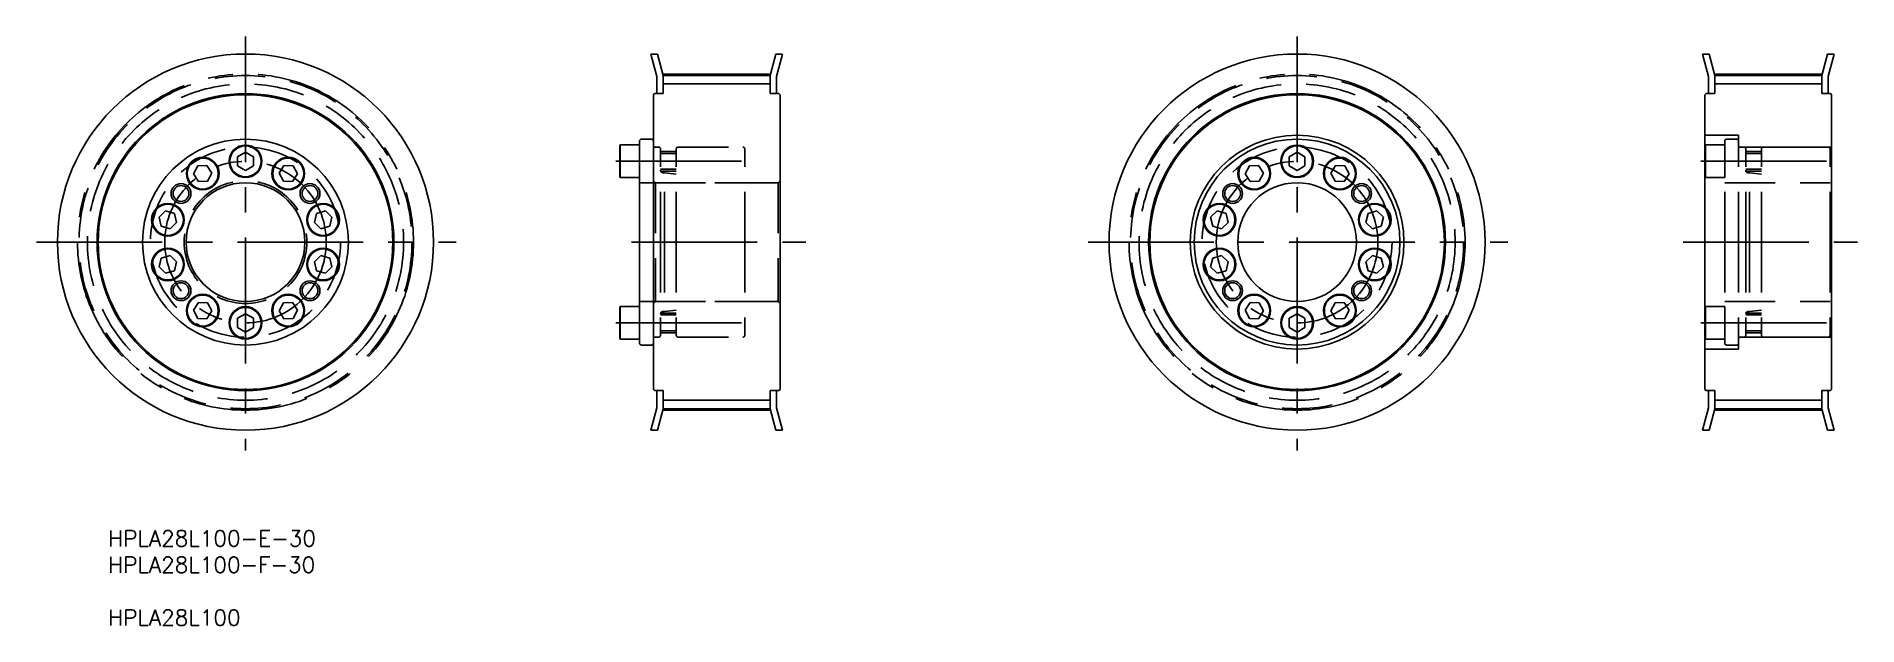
# Model space of a CAD drawing. Extents: x -3 to 457, y 5 to 154.
import ezdxf

# ---------------------------------------------------------------- set-up
doc = ezdxf.new("R2010")
doc.units = 0
doc.linetypes.add('CENTER', pattern=[50.8, 31.75, -6.35, 6.35, -6.35])
doc.linetypes.add('DASHED', pattern=[19.05, 12.7, -6.35])
doc.layers.get('0').update_dxf_attribs({"linetype": 'CONTINUOUS'})
doc.layers.add('CENTER', color=1, linetype='CENTER')
doc.styles.add('MISUMI', font='txt.shx')

# ---------------------------------------------------------------- blocks, each defined once
blk = doc.blocks.new('*U6')
at = {"color": 7, "linetype": 'CONTINUOUS', "style": 'MISUMI'}
for s, p in [('HPLA28L100-E-30', (15.05, 25.31)), ('HPLA28L100-F-30', (15.05, 18.65)), ('HPLA28L100', (15.05, 5.31))]:
    blk.add_text(s, height=4, dxfattribs=at).set_placement(p)

msp = doc.modelspace()

# ---------------------------------------------------------------- linework, layer by layer
at = {"color": 7, "linetype": 'CONTINUOUS'}
for p, q in [((152.14, 149.64), (153.8, 149.64)), ((152.14, 149.64), (153.66, 144)), ((153.8, 149.64), (155.26, 144.21)), ((182.26, 144.21), (183.71, 149.64)), ((183.71, 149.64), (185.37, 149.64)), ((183.86, 144), (185.37, 149.64)), ((417.79, 149.64), (419.45, 149.64)), ((417.79, 149.64), (419.3, 144)), ((419.45, 149.64), (420.9, 144.21)), ((447.9, 144.21), (449.36, 149.64)), ((449.36, 149.64), (451.02, 149.64)), ((449.5, 144), (451.02, 149.64)), ((153.66, 139.64), (153.66, 144)), ((155.26, 144.21), (182.26, 144.21)), ((155.26, 139.64), (155.26, 144.21)), ((182.26, 139.64), (182.26, 144.21)), ((183.86, 139.64), (183.86, 144)), ((419.3, 139.64), (419.3, 144)), ((420.9, 144.21), (447.9, 144.21)), ((420.9, 139.64), (420.9, 144.21)), ((447.9, 139.64), (447.9, 144.21)), ((449.5, 139.64), (449.5, 144)), ((153.06, 139.64), (152.76, 139.34)), ((152.76, 64.94), (152.76, 139.34)), ((153.06, 139.64), (155.26, 139.64)), ((182.26, 139.64), (184.46, 139.64)), ((184.46, 139.64), (184.76, 139.34)), ((184.76, 64.94), (184.76, 139.34)), ((418.7, 139.64), (418.4, 139.34)), ((418.4, 64.94), (418.4, 139.34)), ((418.7, 139.64), (420.9, 139.64)), ((447.9, 139.64), (450.1, 139.64)), ((450.1, 139.64), (450.4, 139.34)), ((450.4, 64.94), (450.4, 139.34)), ((49.73, 124.85), (47.73, 123.7)), ((51.73, 123.7), (49.73, 124.85)), ((144.26, 126.47), (144.37, 126.67)), ((144.26, 118.62), (144.26, 126.47)), ((144.37, 118.42), (144.37, 126.67)), ((144.37, 126.67), (149.26, 126.67)), ((149.26, 102.14), (149.26, 127.64)), ((149.26, 118.42), (149.26, 126.67)), ((149.26, 120.04), (149.26, 125.04)), ((149.76, 128.14), (152.26, 128.14)), ((152.76, 102.14), (152.76, 127.64)), ((315.37, 124.85), (313.37, 123.7)), ((317.37, 123.7), (315.37, 124.85)), ((37.69, 121.4), (36.61, 119.36)), ((40, 121.48), (37.69, 121.4)), ((41.23, 119.53), (40, 121.48)), ((47.73, 123.7), (47.73, 121.39)), ((47.73, 121.39), (49.73, 120.24)), ((49.73, 120.24), (51.73, 121.39)), ((51.73, 121.39), (51.73, 123.7)), ((58.23, 119.53), (59.45, 121.48)), ((59.45, 121.48), (61.76, 121.4)), ((61.76, 121.4), (62.85, 119.36)), ((303.34, 121.4), (302.26, 119.36)), ((305.65, 121.48), (303.34, 121.4)), ((306.87, 119.53), (305.65, 121.48)), ((313.37, 123.7), (313.37, 121.39)), ((313.37, 121.39), (315.37, 120.24)), ((315.37, 120.24), (317.37, 121.39)), ((317.37, 121.39), (317.37, 123.7)), ((323.88, 119.53), (325.1, 121.48)), ((325.1, 121.48), (327.41, 121.4)), ((327.41, 121.4), (328.49, 119.36)), ((36.61, 119.36), (37.83, 117.41)), ((37.83, 117.41), (40.14, 117.49)), ((40.14, 117.49), (41.23, 119.53)), ((59.31, 117.49), (58.23, 119.53)), ((61.62, 117.41), (59.31, 117.49)), ((62.85, 119.36), (61.62, 117.41)), ((144.26, 118.62), (144.37, 118.42)), ((144.37, 118.42), (149.26, 118.42)), ((302.26, 119.36), (303.48, 117.41)), ((303.48, 117.41), (305.79, 117.49)), ((305.79, 117.49), (306.87, 119.53)), ((324.96, 117.49), (323.88, 119.53)), ((327.27, 117.41), (324.96, 117.49)), ((328.49, 119.36), (327.27, 117.41)), ((149.26, 114.89), (149.26, 114.89)), ((29.56, 110.01), (27.9, 108.4)), ((27.9, 108.4), (28.46, 106.16)), ((28.46, 106.16), (30.68, 105.53)), ((31.78, 109.37), (29.56, 110.01)), ((30.68, 105.53), (32.34, 107.13)), ((32.34, 107.13), (31.78, 109.37)), ((67.12, 107.13), (67.68, 109.37)), ((68.78, 105.53), (67.12, 107.13)), ((67.68, 109.37), (69.9, 110.01)), ((71, 106.16), (68.78, 105.53)), ((69.9, 110.01), (71.56, 108.4)), ((71.56, 108.4), (71, 106.16)), ((149.26, 108.52), (149.26, 108.52)), ((295.21, 110.01), (293.54, 108.4)), ((293.54, 108.4), (294.1, 106.16)), ((294.1, 106.16), (296.32, 105.53)), ((297.43, 109.37), (295.21, 110.01)), ((296.32, 105.53), (297.98, 107.13)), ((297.98, 107.13), (297.43, 109.37)), ((332.76, 107.13), (333.32, 109.37)), ((334.43, 105.53), (332.76, 107.13)), ((333.32, 109.37), (335.54, 110.01)), ((336.65, 106.16), (334.43, 105.53)), ((335.54, 110.01), (337.2, 108.4)), ((337.2, 108.4), (336.65, 106.16)), ((149.26, 102.14), (149.26, 76.64)), ((152.76, 102.14), (152.76, 76.64)), ((27.9, 95.88), (28.46, 98.13)), ((28.46, 98.13), (30.68, 98.76)), ((30.68, 98.76), (32.34, 97.16)), ((32.34, 97.16), (31.78, 94.92)), ((68.78, 98.76), (67.12, 97.16)), ((67.12, 97.16), (67.68, 94.92)), ((71, 98.13), (68.78, 98.76)), ((71.56, 95.88), (71, 98.13)), ((293.54, 95.88), (294.1, 98.13)), ((294.1, 98.13), (296.32, 98.76)), ((296.32, 98.76), (297.98, 97.16)), ((297.98, 97.16), (297.43, 94.92)), ((334.43, 98.76), (332.76, 97.16)), ((332.76, 97.16), (333.32, 94.92)), ((336.65, 98.13), (334.43, 98.76)), ((337.2, 95.88), (336.65, 98.13)), ((29.56, 94.28), (27.9, 95.88)), ((31.78, 94.92), (29.56, 94.28)), ((67.68, 94.92), (69.9, 94.28)), ((69.9, 94.28), (71.56, 95.88)), ((295.21, 94.28), (293.54, 95.88)), ((297.43, 94.92), (295.21, 94.28)), ((333.32, 94.92), (335.54, 94.28)), ((335.54, 94.28), (337.2, 95.88)), ((36.61, 84.92), (37.83, 86.88)), ((37.69, 82.89), (36.61, 84.92)), ((40, 82.81), (37.69, 82.89)), ((37.83, 86.88), (40.14, 86.8)), ((41.23, 84.76), (40, 82.81)), ((40.14, 86.8), (41.23, 84.76)), ((47.73, 82.9), (49.73, 84.05)), ((47.73, 80.59), (47.73, 82.9)), ((49.73, 84.05), (51.73, 82.9)), ((51.73, 82.9), (51.73, 80.59)), ((59.31, 86.8), (58.23, 84.76)), ((58.23, 84.76), (59.45, 82.81)), ((61.62, 86.88), (59.31, 86.8)), ((59.45, 82.81), (61.76, 82.89)), ((62.85, 84.92), (61.62, 86.88)), ((61.76, 82.89), (62.85, 84.92)), ((144.26, 85.67), (144.37, 85.87)), ((144.26, 85.67), (144.26, 77.82)), ((144.37, 85.87), (144.37, 77.62)), ((144.37, 85.87), (149.26, 85.87)), ((149.26, 85.87), (149.26, 77.62)), ((149.26, 84.24), (149.26, 79.24)), ((302.26, 84.92), (303.48, 86.88)), ((303.34, 82.89), (302.26, 84.92)), ((305.65, 82.81), (303.34, 82.89)), ((303.48, 86.88), (305.79, 86.8)), ((306.87, 84.76), (305.65, 82.81)), ((305.79, 86.8), (306.87, 84.76)), ((313.37, 82.9), (315.37, 84.05)), ((313.37, 80.59), (313.37, 82.9)), ((315.37, 84.05), (317.37, 82.9)), ((317.37, 82.9), (317.37, 80.59)), ((324.96, 86.8), (323.88, 84.76)), ((323.88, 84.76), (325.1, 82.81)), ((327.27, 86.88), (324.96, 86.8)), ((325.1, 82.81), (327.41, 82.89)), ((328.49, 84.92), (327.27, 86.88)), ((327.41, 82.89), (328.49, 84.92)), ((49.73, 79.44), (47.73, 80.59)), ((51.73, 80.59), (49.73, 79.44)), ((315.37, 79.44), (313.37, 80.59)), ((317.37, 80.59), (315.37, 79.44)), ((144.26, 77.82), (144.37, 77.62)), ((144.37, 77.62), (149.26, 77.62)), ((149.76, 76.14), (152.26, 76.14)), ((153.06, 64.64), (152.76, 64.94)), ((153.06, 64.64), (155.26, 64.64)), ((153.66, 64.64), (153.66, 60.29)), ((155.26, 64.64), (155.26, 60.08)), ((182.26, 64.64), (184.46, 64.64)), ((182.26, 64.64), (182.26, 60.08)), ((183.86, 64.64), (183.86, 60.29)), ((184.46, 64.64), (184.76, 64.94)), ((418.7, 64.64), (418.4, 64.94)), ((418.7, 64.64), (420.9, 64.64)), ((419.3, 64.64), (419.3, 60.29)), ((420.9, 64.64), (420.9, 60.08)), ((447.9, 64.64), (450.1, 64.64)), ((447.9, 64.64), (447.9, 60.08)), ((449.5, 64.64), (449.5, 60.29)), ((450.1, 64.64), (450.4, 64.94)), ((152.14, 54.64), (153.66, 60.29)), ((153.8, 54.64), (155.26, 60.08)), ((155.26, 60.08), (182.26, 60.08)), ((182.26, 60.08), (183.71, 54.64)), ((183.86, 60.29), (185.37, 54.64)), ((417.79, 54.64), (419.3, 60.29)), ((419.45, 54.64), (420.9, 60.08)), ((420.9, 60.08), (447.9, 60.08)), ((447.9, 60.08), (449.36, 54.64)), ((449.5, 60.29), (451.02, 54.64)), ((152.14, 54.64), (153.8, 54.64)), ((183.71, 54.64), (185.37, 54.64)), ((417.79, 54.64), (419.45, 54.64)), ((449.36, 54.64), (451.02, 54.64))]:
    msp.add_line(p, q, dxfattribs=at)
at = {"color": 3, "linetype": 'CONTINUOUS'}
for p, q in [((155.26, 142.08), (182.26, 142.08)), ((420.9, 142.08), (447.9, 142.08)), ((155.26, 62.21), (182.26, 62.21)), ((420.9, 62.21), (447.9, 62.21))]:
    msp.add_line(p, q, dxfattribs=at)
at = {"color": 3, "linetype": 'DASHED'}
for p, q in [((418.4, 129.14), (426.9, 129.14)), ((426.9, 126.14), (426.9, 129.14)), ((153.17, 126.14), (154.06, 126.14)), ((154.56, 102.14), (154.56, 125.64)), ((158.56, 125.04), (154.56, 125.04)), ((158.56, 124.54), (154.56, 124.54)), ((158.56, 102.14), (158.56, 125.64)), ((159.06, 126.14), (175.36, 126.14)), ((175.86, 102.14), (175.86, 125.64)), ((418.4, 126.47), (418.52, 126.67)), ((418.4, 118.62), (418.4, 126.47)), ((418.52, 118.42), (418.52, 126.67)), ((418.52, 126.67), (423.4, 126.67)), ((423.4, 102.14), (423.4, 127.64)), ((423.4, 118.42), (423.4, 126.67)), ((423.4, 120.04), (423.4, 125.04)), ((423.9, 128.14), (426.4, 128.14)), ((426.9, 102.14), (426.9, 127.64)), ((426.9, 126.14), (450.4, 126.14)), ((427.31, 126.14), (428.2, 126.14)), ((428.7, 102.14), (428.7, 125.64)), ((432.7, 125.04), (428.7, 125.04)), ((432.7, 124.54), (428.7, 124.54)), ((432.7, 102.14), (432.7, 125.64)), ((433.2, 126.14), (449.5, 126.14)), ((450, 102.14), (450, 125.64)), ((158.56, 120.54), (154.56, 120.54)), ((158.56, 120.04), (154.56, 120.04)), ((155.16, 119.67), (155.56, 119.67)), ((155.56, 102.14), (155.56, 119.67)), ((155.56, 119.67), (158.56, 119.33)), ((432.7, 120.54), (428.7, 120.54)), ((432.7, 120.04), (428.7, 120.04)), ((429.3, 119.67), (429.7, 119.67)), ((429.7, 102.14), (429.7, 119.67)), ((429.7, 119.67), (432.7, 119.33)), ((149.26, 117.14), (175.86, 117.14)), ((152.76, 117.64), (153.26, 117.14)), ((153.26, 117.14), (153.26, 87.14)), ((153.26, 117.14), (184.26, 117.14)), ((184.76, 117.64), (184.26, 117.14)), ((184.26, 117.14), (184.26, 87.14)), ((418.4, 118.62), (418.52, 118.42)), ((418.52, 118.42), (423.4, 118.42)), ((423.4, 117.14), (450, 117.14)), ((423.4, 114.89), (423.4, 114.89)), ((423.4, 108.52), (423.4, 108.52)), ((154.56, 102.14), (154.56, 78.64)), ((155.56, 102.14), (155.56, 84.62)), ((158.56, 102.14), (158.56, 78.64)), ((175.86, 102.14), (175.86, 78.64)), ((423.4, 102.14), (423.4, 76.64)), ((426.9, 102.14), (426.9, 76.64)), ((428.7, 102.14), (428.7, 78.64)), ((429.7, 102.14), (429.7, 84.62)), ((432.7, 102.14), (432.7, 78.64)), ((450, 102.14), (450, 78.64)), ((149.26, 87.14), (175.86, 87.14)), ((152.76, 86.64), (153.26, 87.14)), ((153.26, 87.14), (184.26, 87.14)), ((158.56, 84.24), (154.56, 84.24)), ((158.56, 83.74), (154.56, 83.74)), ((155.16, 84.62), (155.56, 84.62)), ((155.56, 84.62), (158.56, 84.96)), ((184.76, 86.64), (184.26, 87.14)), ((418.4, 85.67), (418.52, 85.87)), ((418.4, 85.67), (418.4, 77.82)), ((418.52, 85.87), (418.52, 77.62)), ((418.52, 85.87), (423.4, 85.87)), ((423.4, 87.14), (450, 87.14)), ((423.4, 85.87), (423.4, 77.62)), ((423.4, 84.24), (423.4, 79.24)), ((432.7, 84.24), (428.7, 84.24)), ((432.7, 83.74), (428.7, 83.74)), ((429.3, 84.62), (429.7, 84.62)), ((429.7, 84.62), (432.7, 84.96)), ((158.56, 79.74), (154.56, 79.74)), ((158.56, 79.24), (154.56, 79.24)), ((432.7, 79.74), (428.7, 79.74)), ((432.7, 79.24), (428.7, 79.24)), ((153.17, 78.14), (154.06, 78.14)), ((159.06, 78.14), (175.36, 78.14)), ((418.4, 77.82), (418.52, 77.62)), ((418.4, 75.14), (426.9, 75.14)), ((418.52, 77.62), (423.4, 77.62)), ((423.9, 76.14), (426.4, 76.14)), ((426.9, 78.14), (426.9, 75.14)), ((426.9, 78.14), (450.4, 78.14)), ((427.31, 78.14), (428.2, 78.14)), ((433.2, 78.14), (449.5, 78.14))]:
    msp.add_line(p, q, dxfattribs=at)
at = {"color": 7, "linetype": 'CONTINUOUS'}
for centre, radius in [((49.73, 102.14), 47.5), ((315.37, 102.14), 47.5), ((49.73, 102.14), 37.5), ((49.73, 102.14), 37.2), ((315.37, 102.14), 37.5), ((315.37, 102.14), 37.2), ((315.37, 102.14), 27), ((49.73, 102.14), 26), ((49.73, 122.54), 4.12), ((49.73, 122.54), 3.92), ((315.37, 102.14), 26), ((315.37, 122.54), 4.12), ((315.37, 122.54), 3.92), ((38.92, 119.44), 4.12), ((38.92, 119.44), 3.92), ((60.54, 119.44), 4.12), ((60.54, 119.44), 3.92), ((304.56, 119.44), 4.12), ((304.56, 119.44), 3.92), ((326.18, 119.44), 4.12), ((326.18, 119.44), 3.92), ((33.44, 114.42), 2), ((49.73, 102.14), 15), ((66.02, 114.42), 2), ((299.08, 114.42), 2.5), ((299.08, 114.42), 2), ((315.37, 102.14), 15), ((331.67, 114.42), 2.5), ((331.67, 114.42), 2), ((30.12, 107.77), 4.12), ((30.12, 107.77), 3.92), ((69.34, 107.77), 4.12), ((69.34, 107.77), 3.92), ((295.76, 107.77), 4.12), ((295.76, 107.77), 3.92), ((334.98, 107.77), 4.12), ((334.98, 107.77), 3.92), ((30.12, 96.52), 4.12), ((30.12, 96.52), 3.92), ((69.34, 96.52), 4.12), ((69.34, 96.52), 3.92), ((295.76, 96.52), 4.12), ((295.76, 96.52), 3.92), ((334.98, 96.52), 4.12), ((334.98, 96.52), 3.92), ((299.08, 89.87), 2.5), ((331.67, 89.87), 2.5), ((33.44, 89.87), 2), ((38.92, 84.84), 4.12), ((38.92, 84.84), 3.92), ((60.54, 84.84), 4.12), ((60.54, 84.84), 3.92), ((66.02, 89.87), 2), ((299.08, 89.87), 2), ((304.56, 84.84), 4.12), ((304.56, 84.84), 3.92), ((326.18, 84.84), 4.12), ((326.18, 84.84), 3.92), ((331.67, 89.87), 2), ((49.73, 81.74), 4.12), ((49.73, 81.74), 3.92), ((315.37, 81.74), 4.12), ((315.37, 81.74), 3.92)]:
    msp.add_circle(centre, radius, dxfattribs=at)
at = {"color": 3, "linetype": 'DASHED'}
for centre, radius in [((49.73, 102.14), 42.06), ((315.37, 102.14), 42.06), ((49.73, 102.14), 39.93), ((315.37, 102.14), 39.93), ((49.73, 102.14), 24), ((315.37, 102.14), 24), ((49.73, 102.14), 15.5)]:
    msp.add_circle(centre, radius, dxfattribs=at)
at = {"color": 3}
for centre in [(33.44, 114.42), (66.02, 114.42), (33.44, 89.87), (66.02, 89.87)]:
    msp.add_circle(centre, 2.5, dxfattribs=at)
at = {"color": 7, "linetype": 'CONTINUOUS'}
for centre, start, end in [((149.76, 127.64), 90, 180.0009), ((152.26, 127.64), 0, 90), ((149.76, 76.64), 179.9991, 270), ((152.26, 76.64), 270, 0)]:
    msp.add_arc(centre, 0.5, start, end, dxfattribs=at)
at = {"color": 3, "linetype": 'DASHED'}
for centre, radius, start, end in [((153.17, 126.55), 0.41, 180, 270), ((154.06, 125.64), 0.5, 0, 90), ((159.06, 125.64), 0.5, 90, 180), ((175.36, 125.64), 0.5, 0, 90), ((423.9, 127.64), 0.5, 90, 180.0009), ((426.4, 127.64), 0.5, 0, 90), ((427.31, 126.55), 0.41, 180, 270), ((428.2, 125.64), 0.5, 0, 90), ((433.2, 125.64), 0.5, 90, 180), ((449.5, 125.64), 0.5, 0, 90), ((155.16, 120.27), 0.6, 180, 270), ((429.3, 120.27), 0.6, 180, 270), ((155.16, 84.02), 0.6, 90, 180), ((429.3, 84.02), 0.6, 90, 180), ((154.06, 78.64), 0.5, 270, 0), ((159.06, 78.64), 0.5, 180, 270), ((175.36, 78.64), 0.5, 270, 0), ((428.2, 78.64), 0.5, 270, 0), ((433.2, 78.64), 0.5, 180, 270), ((449.5, 78.64), 0.5, 270, 0), ((153.17, 77.73), 0.41, 90, 180), ((423.9, 76.64), 0.5, 179.9991, 270), ((426.4, 76.64), 0.5, 270, 0), ((427.31, 77.73), 0.41, 90, 180)]:
    msp.add_arc(centre, radius, start, end, dxfattribs=at)
at = {"layer": 'CENTER', "color": 1, "linetype": 'CENTER'}
for p, q in [((49.73, 154.08), (49.73, 49.51)), ((315.37, 154.08), (315.37, 49.51)), ((155.16, 144.59), (182.36, 144.59)), ((420.8, 144.59), (448, 144.59)), ((143.26, 122.54), (176.86, 122.54)), ((417.4, 122.54), (451, 122.54)), ((-3.09, 102.14), (102.93, 102.14)), ((147.26, 102.14), (191.31, 102.14)), ((262.56, 102.14), (368.58, 102.14)), ((412.9, 102.14), (456.96, 102.14)), ((143.26, 81.74), (176.86, 81.74)), ((417.4, 81.74), (451, 81.74)), ((155.16, 59.7), (182.36, 59.7)), ((420.8, 59.7), (448, 59.7))]:
    msp.add_line(p, q, dxfattribs=at)
for centre, radius in [((49.73, 102.14), 42.44), ((315.37, 102.14), 42.44), ((49.73, 102.14), 20.4), ((315.37, 102.14), 20.4)]:
    msp.add_circle(centre, radius, dxfattribs=at)

# ---------------------------------------------------------------- block references
at = {"color": 7, "linetype": 'CONTINUOUS'}
msp.add_blockref('*U6', (0, 0), dxfattribs=at)

doc.saveas('drawing.dxf')
